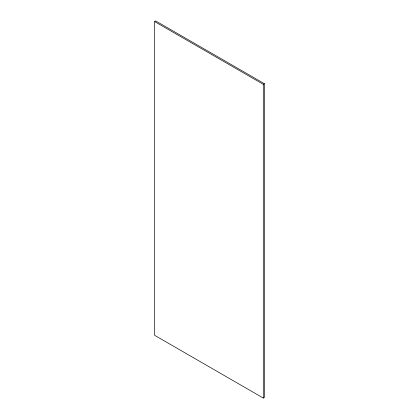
<?xml version="1.0" encoding="UTF-8"?>
<svg xmlns="http://www.w3.org/2000/svg" width="419" height="419" viewBox="0 0 419 419"><rect width="100%" height="100%" fill="white"/><g stroke="black" fill="none" stroke-linecap="round" stroke-linejoin="round"><path stroke-width="0.63" d="M154.616 21.579L155.706 20.95L264.384 83.695L264.384 397.422L263.294 398.05L154.616 335.305L154.616 21.579L263.294 84.324L264.384 83.695M263.294 84.324L263.294 398.05"/></g></svg>
